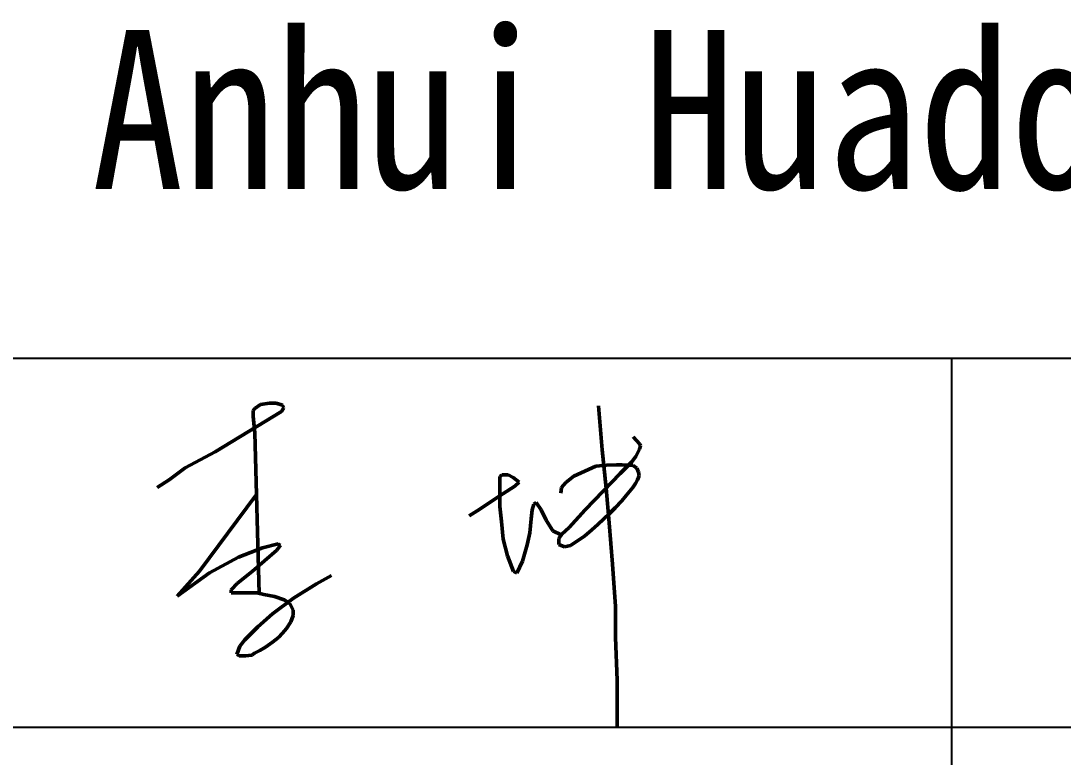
# Model space of a CAD drawing. Extents: x 6250600 to 6678662, y -692028 to -290561.
# Drawn here: x 6303208 to 6305043, y -416076 to -414779 of the extents above; entities that cross this region are included whole.
import ezdxf
from ezdxf.enums import TextEntityAlignment as Align

# ---------------------------------------------------------------- set-up
doc = ezdxf.new("R2010")
doc.units = 0
doc.header["$LTSCALE"] = 1000
doc.header["$MEASUREMENT"] = 0
doc.linetypes.add('2', pattern=[18.5, 12, -3, 0.5, -3])
doc.layers.get('0').update_dxf_attribs({"linetype": 'CONTINUOUS'})
doc.styles.add('ECEC_TQ_S', font='')
doc.styles.add('sceie', font='sceie.shx', dxfattribs={"width": 0.7, "bigfont": 'sceic.shx'})
doc.styles.get('ECEC_TQ_S').set_extended_font_data('SimSun')

# ---------------------------------------------------------------- blocks, each defined once
blk = doc.blocks.new('qm')
at = {"lineweight": 50}
for p, q in [((-943370.6, -984436), (-943386.4, -984438.4)), ((-943358.3, -984436), (-943370.6, -984436)), ((-943347.6, -984439), (-943358.3, -984436)), ((-943465.8, -984521.4), (-943349.4, -984450.5)), ((-943396.1, -984445.4), (-943398.8, -984448.7)), ((-943398.8, -984448.7), (-943398.8, -984459)), ((-943386.4, -984438.4), (-943396.1, -984445.4)), ((-943349.4, -984450.5), (-943345.2, -984444.2)), ((-943345.2, -984444.2), (-943347.6, -984439)), ((-942790.9, -984440.7), (-942784.5, -984517.7)), ((-943398.8, -984459), (-943396.1, -984488.1)), ((-943396.1, -984488.1), (-943388.7, -984770.8)), ((-942718.3, -984507.7), (-942730.2, -984494.8)), ((-942717.3, -984511), (-942718.3, -984507.7)), ((-943518.6, -984549.7), (-943465.8, -984521.4)), ((-942784.5, -984517.7), (-942777.6, -984585.2)), ((-942725.5, -984529.5), (-942719.1, -984516.7)), ((-942719.1, -984516.7), (-942717.3, -984511)), ((-942815.2, -984555.8), (-942795.5, -984547)), ((-942795.5, -984547), (-942776.7, -984545.2)), ((-942776.7, -984545.2), (-942759.3, -984544.3)), ((-942759.3, -984544.3), (-942749.6, -984544.3)), ((-942752.8, -984559.9), (-942732.9, -984539.7)), ((-942749.6, -984544.3), (-942735.7, -984544.7)), ((-942735.7, -984544.7), (-942730, -984545.5)), ((-942732.9, -984539.7), (-942725.5, -984529.5)), ((-942730, -984545.5), (-942723.8, -984550.4)), ((-943547.1, -984570.6), (-943518.6, -984549.7)), ((-942960.5, -984562), (-942964.8, -984565.1)), ((-942964.8, -984565.1), (-942964.8, -984617.8)), ((-942950, -984562), (-942960.5, -984562)), ((-942941.4, -984566.4), (-942950, -984562)), ((-942848.4, -984575.4), (-942834.4, -984564.4)), ((-942834.4, -984564.4), (-942815.2, -984555.8)), ((-942783, -984590.7), (-942752.8, -984559.9)), ((-942723.8, -984550.4), (-942720.8, -984557)), ((-942719.7, -984563.8), (-942722.2, -984570.7)), ((-942720.8, -984557), (-942719.7, -984563.8)), ((-943568.4, -984584.4), (-943547.1, -984570.6)), ((-942959.2, -984595.7), (-942938.6, -984581.8)), ((-942930.9, -984574.6), (-942941.4, -984566.4)), ((-942938.6, -984581.8), (-942930.9, -984574.6)), ((-942856.4, -984584.4), (-942848.4, -984575.4)), ((-942725.6, -984577.1), (-942730.4, -984584.2)), ((-942722.2, -984570.7), (-942725.6, -984577.1)), ((-943393.3, -984596.7), (-943493.3, -984731.8)), ((-942978.2, -984608), (-942959.2, -984595.7)), ((-942857.2, -984594.1), (-942856.4, -984584.4)), ((-942814.3, -984623.8), (-942783, -984590.7)), ((-942777.6, -984585.2), (-942772.2, -984646.7)), ((-942742.2, -984598.4), (-942749.8, -984607.7)), ((-942736.3, -984591.1), (-942742.2, -984598.4)), ((-942730.4, -984584.2), (-942736.3, -984591.1)), ((-942999.9, -984622.2), (-942978.2, -984608)), ((-942964.8, -984617.8), (-942962.1, -984644.3)), ((-942907.9, -984623.6), (-942904.7, -984613.7)), ((-942904.7, -984613.7), (-942900.5, -984610.6)), ((-942900.5, -984610.6), (-942892.1, -984623.8)), ((-942761.4, -984620.1), (-942772.3, -984630.7)), ((-942749.8, -984607.7), (-942761.4, -984620.1)), ((-943018.8, -984634.4), (-942999.9, -984622.2)), ((-942909.6, -984639.3), (-942907.9, -984623.6)), ((-942892.1, -984623.8), (-942882.9, -984641.9)), ((-942842.5, -984654.6), (-942814.3, -984623.8)), ((-942772.3, -984630.7), (-942781.5, -984639.7)), ((-942962.1, -984644.3), (-942958.8, -984675)), ((-942912.2, -984664.1), (-942909.6, -984639.3)), ((-942882.9, -984641.9), (-942871.2, -984660.5)), ((-942855.7, -984666.2), (-942842.5, -984654.6)), ((-942792.4, -984649.6), (-942802.7, -984658.6)), ((-942781.5, -984639.7), (-942792.4, -984649.6)), ((-942772.2, -984646.7), (-942766.2, -984719.5)), ((-942958.8, -984675), (-942951.1, -984704.5)), ((-942916.9, -984685.4), (-942912.2, -984664.1)), ((-942871.2, -984660.5), (-942856.6, -984667.4)), ((-942860.9, -984673.9), (-942855.7, -984666.2)), ((-942860.9, -984684.9), (-942860.9, -984673.9)), ((-942815.9, -984670.1), (-942827.9, -984678.2)), ((-942802.7, -984658.6), (-942815.9, -984670.1)), ((-943425.2, -984707.2), (-943382.4, -984690.6)), ((-943382.4, -984690.6), (-943355, -984683.3)), ((-943350.7, -984686.1), (-943357.6, -984694.6)), ((-943355, -984683.3), (-943350.7, -984686.1)), ((-942925, -984714.3), (-942916.9, -984685.4)), ((-942850.6, -984688.5), (-942860.9, -984684.9)), ((-942840.3, -984686.5), (-942850.6, -984688.5)), ((-942827.9, -984678.2), (-942840.3, -984686.5)), ((-943476, -984734.3), (-943425.2, -984707.2)), ((-943357.6, -984694.6), (-943400.6, -984732)), ((-942951.1, -984704.5), (-942940.7, -984732.2)), ((-942935, -984735.3), (-942925, -984714.3)), ((-942766.2, -984719.5), (-942760.9, -984794)), ((-943493.3, -984731.8), (-943532.7, -984775.8)), ((-943532.7, -984775.8), (-943476, -984734.3)), ((-943400.6, -984732), (-943426.7, -984752.5)), ((-943287.8, -984753.7), (-943261.2, -984739.1)), ((-942940.7, -984732.2), (-942935, -984735.3)), ((-943426.7, -984752.5), (-943437.7, -984764.8)), ((-943437.7, -984764.8), (-943437.7, -984770)), ((-943328.1, -984779), (-943287.8, -984753.7)), ((-943437.7, -984770), (-943392.9, -984770)), ((-943392.9, -984770), (-943380.2, -984772.5)), ((-943380.2, -984772.5), (-943361.5, -984776)), ((-943365.3, -984806.5), (-943328.1, -984779)), ((-943361.5, -984776), (-943344.6, -984782.3)), ((-943344.6, -984782.3), (-943334.6, -984788.5)), ((-943334.6, -984788.5), (-943328.5, -984800.6)), ((-943328.5, -984800.6), (-943328.5, -984809.7)), ((-942760.9, -984794), (-942760.9, -984848.2)), ((-943391, -984829.4), (-943365.3, -984806.5)), ((-943333, -984820.9), (-943340.3, -984832.4)), ((-943328.5, -984809.7), (-943333, -984820.9)), ((-943413.6, -984852.5), (-943391, -984829.4)), ((-943340.3, -984832.4), (-943347.5, -984841)), ((-943422.3, -984863.8), (-943413.6, -984852.5)), ((-943364.9, -984856.8), (-943377.6, -984865.5)), ((-943354.6, -984848.2), (-943364.9, -984856.8)), ((-943347.5, -984841), (-943354.6, -984848.2)), ((-942760.9, -984848.2), (-942758, -984923.5)), ((-943427.9, -984878.6), (-943422.3, -984863.8)), ((-943397, -984875.8), (-943401.6, -984879.3)), ((-943387.2, -984871.2), (-943397, -984875.8)), ((-943377.6, -984865.5), (-943387.2, -984871.2)), ((-943424, -984881), (-943427.9, -984878.6)), ((-943412.8, -984881), (-943424, -984881)), ((-943401.6, -984879.3), (-943412.8, -984881)), ((-942758, -984923.5), (-942758, -985007.1))]:
    blk.add_line(p, q, dxfattribs=at)
at = {"style": 'sceie', "width": 0.8}
for p in [(-941169.6, -984626.3), (-941208.7, -985276.9), (-941182.6, -985940.5), (-941143.6, -986591.1), (-941130.5, -987189.7)]:
    blk.add_attdef('2020.04.26', text='', height=350, dxfattribs=at).set_placement(p, align=Align.MIDDLE)

msp = doc.modelspace()

# ---------------------------------------------------------------- linework, layer by layer
for p, q in [((6301346.9, -415373.5), (6319346.9, -415373.5)), ((6304846.9, -418623.5), (6304846.9, -415373.5)), ((6301346.9, -416023.5), (6306846.9, -416023.5))]:
    msp.add_line(p, q)

# ---------------------------------------------------------------- block references
at = {"color": 4, "linetype": '2'}
msp.add_blockref('qm', (7247015.8, 568983), dxfattribs=at)

# ---------------------------------------------------------------- texts
at = {"style": 'ECEC_TQ_S', "width": 0.85}
msp.add_text('Anhui Huadong Chemical & Medical Engineering Co.,Ltd', height=280, dxfattribs=at).set_placement((6307541.8, -414973.5), align=Align.MIDDLE)
msp.add_text('Anhui Huadong Chemical & Medical Engineering Co.,Ltd', height=280, dxfattribs=at).set_placement((6307541.8, -414973.5), align=Align.MIDDLE)

doc.saveas('drawing.dxf')
